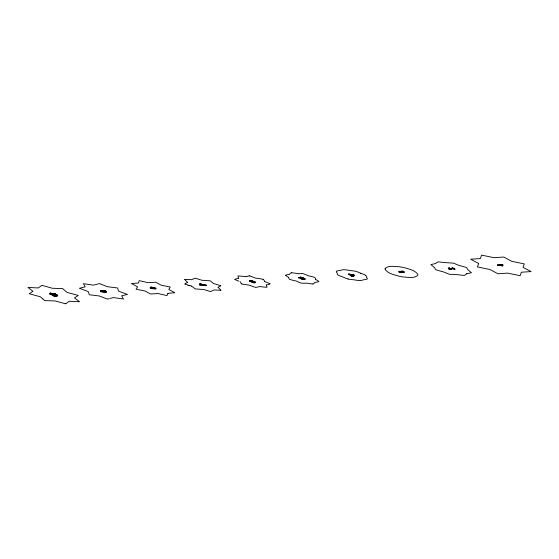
<?xml version="1.0" encoding="UTF-8"?>
<svg xmlns="http://www.w3.org/2000/svg" width="559" height="559" viewBox="0 0 559 559"><rect width="100%" height="100%" fill="white"/><g stroke="black" fill="none" stroke-linecap="round" stroke-linejoin="round"><path stroke-width="0.84" d="M55.215 294.139L50.848 293.957L50.925 293.545L54.887 293.475L55.215 294.139L50.142 294.237L49.954 293.657A3.815 1.083 10.9 0 0 50.177 293.028M49.912 294.083A3.815 1.083 10.9 0 0 50.1 293.44L50.848 293.021A4.71 1.335 10.9 0 1 50.925 293.545M50.142 294.237L49.954 293.657M50.848 293.021L50.17 293.447M54.803 293.88L54.887 293.475M102.982 290.729L102.905 291.134A1.824 0.517 10.9 0 0 102.514 291.274A1.677 0.475 10.9 0 0 103.184 291.917A1.936 0.552 10.9 0 0 103.492 292.029A1.824 0.517 10.9 0 0 104.219 292.21L105.784 292.336A1.88 0.531 10.9 0 0 106.182 292.28A1.963 0.559 10.9 0 0 106.427 292.168A1.775 0.503 10.9 0 0 106.496 292.022L106.399 291.84A1.963 0.559 10.9 0 0 105.001 291.204L103.219 290.932A9.608 2.732 10.9 0 0 102.444 290.876L100.697 290.932A1.908 0.538 10.9 0 0 100.417 291.225L100.809 291.602A1.53 0.433 10.9 0 0 101.661 291.924L102.318 291.833C101.612 291.015 100.983 291.064 102.758 291.12M102.479 292.071L102.402 291.428M153.362 288.116C160.3 287.389 151.531 290.233 150.029 287.668C151.803 286.816 160.363 289.855 153.439 288.626M204.147 285.404A9.978 2.837 10.9 0 0 199.912 285.006L199.409 284.461L200.234 283.434L200.961 283.609L200.255 284.797A9.007 2.557 10.9 0 1 206.047 285.523L206.131 285.097A9.007 2.557 10.9 0 0 200.381 284.412L200.255 284.797M199.919 285.013L199.996 284.601A9.978 2.837 10.9 0 1 204.224 284.992A8.294 2.355 10.9 0 1 205.971 285.3L206.131 285.097M199.332 284.873L200.234 283.434M204.14 285.383A8.294 2.355 10.9 0 1 205.894 285.712L205.971 285.3M250.222 281.757L250.663 281.219L250.222 281.757L249.719 281.54A1.572 0.447 10.9 0 1 249.384 281.149L249.929 280.891A1.803 0.51 10.9 0 1 250.425 280.87L255.386 282.393A1.859 0.531 10.9 0 1 255.421 282.581L255.177 282.763A1.817 0.517 10.9 0 1 253.891 282.812L253.758 282.791A2.383 0.678 10.9 0 1 252.556 282.519L251.892 282.267A1.845 0.524 10.9 0 1 251.48 282.016A1.977 0.559 10.9 0 1 251.375 281.89A1.67 0.475 10.9 0 1 251.389 281.694L251.508 281.61A1.81 0.517 10.9 0 1 252.123 281.505A1.733 0.489 10.9 0 1 252.738 281.54C253.171 280.856 250.048 280.276 250.194 280.981M298.583 277.851L300.693 277.341L302.237 277.816L302.153 278.228L298.583 277.851L300.456 277.026L303.383 277.949L302.964 278.487A1.404 0.398 10.9 0 0 301.706 278.787A1.404 0.398 10.9 0 0 303.698 279.381A1.404 0.398 10.9 0 0 304.075 278.822M299.17 278.082L298.66 277.439M300.456 277.026L300.379 277.439L303.306 278.361M300.616 277.746L300.693 277.341M302.964 278.487L303.383 277.949M304.445 278.752L304.522 278.34L303.998 278.424L303.921 278.836L304.445 278.752A2.061 0.587 10.9 0 1 304.962 279.472A2.061 0.587 10.9 0 1 303.118 279.528A2.131 0.608 10.9 0 1 300.805 278.661A2.131 0.608 10.9 0 1 302.091 278.165M350.933 275.832L351.429 276.062L351.604 275.349L350.933 275.832L351.527 275.762L348.669 274.427L348.746 274.015L354.532 275.294L354.455 275.699L352.554 275.929L352.638 275.517L354.532 275.294M348.669 274.427L349.186 273.959M350.074 274.769L350.151 274.357L353.512 275.126L353.428 275.531L352.058 275.699L350.074 274.769L353.428 275.531M351.429 276.062L352.023 275.992L352.142 275.287L353.512 275.126M353.078 276.488L353.693 276.013L353.078 276.488L352.023 275.992M354.455 275.699L354.036 275.056M401.145 271.793C401.089 269.389 407.155 273.239 402.773 271.772C399.489 270.409 396.548 272.932 401.711 272.429C394.095 270.738 407.385 271.688 403.277 272.429C403.305 271.394 404.073 272.645 403.277 272.429M401.635 272.841L401.32 272.17M401.767 271.87L402.228 271.807L402.145 272.219L401.718 271.877A1.586 0.454 10.9 0 0 402.068 272.177M403.912 272.659L403.989 272.254M452.357 268.173A3.047 0.866 10.9 0 0 452.336 268.229C452.196 270.318 447.319 268.669 449.003 267.838L449.534 268.103C448.695 268.816 450.764 269.165 451.372 268.725A10.488 2.977 10.9 0 0 451.546 268.257L452.469 267.642L454.9 269.04L454.823 269.445L452.427 268.439L452.51 268.027L454.9 269.04M454.823 269.445L452.385 268.054L452.469 267.642M454.236 269.473L454.313 269.061M497.566 265.329L497.643 264.917L502.904 264.875L502.827 265.28L497.566 265.329L501.891 265.42A4.793 1.363 10.9 0 0 502.094 265.972L502.737 265.532L502.15 265.56A4.793 1.363 10.9 0 1 501.975 265.015L497.643 264.917M498.02 265.588L498.097 265.176M501.891 265.42L501.975 265.008M502.073 265.972L502.15 265.56M502.534 265.113L502.611 264.707M449.534 268.103C447.885 268.383 450.058 269.878 451.295 269.138A10.488 2.977 10.9 0 0 451.469 268.662L452.385 268.054M200.339 284.384L200.961 283.609M153.536 288.234C149.735 289.206 148.967 285.453 153.439 287.703M101.158 290.806L102.835 290.715M65.85 303.705L69.211 301.252L79.574 301.762L74.501 297.87L78.239 295.445L67.129 292.427L62.622 288.584L52.427 288.276L41.925 285.328L38.312 287.948L27.95 287.445L32.939 291.274L29.285 293.754L40.395 296.78L42.694 298.792M65.669 303.823L55.096 300.931L44.902 300.616L42.757 298.848M251.592 281.205L251.473 281.282A1.67 0.475 10.9 0 0 251.459 281.484A1.977 0.559 10.9 0 0 251.557 281.603A1.845 0.524 10.9 0 0 251.969 281.855L252.633 282.106A2.383 0.678 10.9 0 0 253.835 282.379L253.968 282.4A1.817 0.517 10.9 0 0 255.253 282.351L255.498 282.169A1.859 0.531 10.9 0 0 255.463 281.981L250.509 280.457A1.803 0.51 10.9 0 0 250.006 280.485L249.482 280.695A1.572 0.447 10.9 0 0 249.796 281.128L252.857 281.554M246.274 276.53L249.321 275.853M110.249 298.408L113.379 297.563L123.476 299.044L121.631 295.753L127.466 294.439L118.585 291.113L117.558 287.969L107.475 286.725L99.495 283.609L93.5 285.153L83.403 283.679L85.178 286.858L79.406 288.276L88.294 291.602L89.321 294.754L99.404 295.99L107.377 299.107L109.368 298.632M403.36 272.016C404.625 271.681 402.012 270.94 401.795 271.464A1.586 0.454 10.9 0 0 402.145 271.765L402.152 271.709M466.723 273.721L471.461 272.736L467.729 269.564A37.355 10.607 10.9 0 0 467.359 268.746L466.506 267.523A33.561 9.531 10.9 0 0 459.121 265.483L453.58 263.142L444.342 262.576A37.355 10.607 10.9 0 0 441.785 262.234L438.137 261.843A33.561 9.531 10.9 0 0 435.643 263.575L430.898 264.554L434.623 267.733A37.355 10.607 10.9 0 0 434.993 268.551L435.845 269.766A33.561 9.531 10.9 0 0 443.238 271.807L449.436 274.294L451.868 274.392M449.003 267.838C446.278 268.362 451.924 271.122 452.252 268.641A3.047 0.866 10.9 0 1 452.28 268.579M50.219 293.824L55.299 293.727M401.711 272.429L398.665 271.36L401.229 271.381M246.072 276.593L245.108 276.586A27.615 7.84 10.9 0 0 238.05 275.95A32.988 9.37 10.9 0 0 238.686 278.312A25.057 7.12 10.9 0 0 234.689 279.409A24.75 7.029 10.9 0 0 235.178 279.647L238.833 281.219M401.236 272.582L399.287 271.919L401.676 272.268M452.517 274.413L458.01 274.714A37.355 10.607 10.9 0 0 460.567 275.056L464.215 275.447A33.561 9.531 10.9 0 0 466.716 273.721M54.223 295.494L54.789 295.522A9.664 2.746 10.9 0 0 56.186 295.501L57.193 295.229L55.131 294.691A9.335 2.648 10.9 0 0 53.734 294.712L51.987 295.264L54.454 296.151M54.146 295.9L54.712 295.935A9.664 2.746 10.9 0 0 56.11 295.914C62.901 294.376 46.02 293.643 54.537 295.739M252.941 281.142L252.822 281.128A1.733 0.489 10.9 0 0 252.2 281.093M102.556 291.658L101.745 291.512A1.53 0.433 10.9 0 1 100.886 291.197L100.515 290.862A1.908 0.538 10.9 0 1 100.781 290.519L102.521 290.463A9.608 2.732 10.9 0 1 103.303 290.526L105.057 290.792A1.963 0.559 10.9 0 1 105.868 291.043M102.255 291.826L101.06 291.386M349.109 274.371L353.959 275.468M200.157 283.846L200.884 284.021M199.409 284.461L199.996 284.601M191.541 286.103L194.693 288.423A33.512 9.517 10.9 0 0 195.398 288.919L203.86 289.513A36.049 10.237 10.9 0 0 210.652 291.56L213.929 289.953L219.757 290.24A33.512 9.517 10.9 0 0 221.022 290.261L217.954 287.235A36.049 10.237 10.9 0 0 220.847 285.747L213.419 283.476L210.89 281.317A33.512 9.517 10.9 0 0 210.184 280.821L201.722 280.227A36.049 10.237 10.9 0 0 194.937 278.179L191.807 279.668L185.854 279.472A35.308 10.027 10.9 0 0 184.561 279.479L187.628 282.505A36.049 10.237 10.9 0 0 184.736 283.993L187.51 284.95M191.451 286.082L190.542 285.852M190.193 285.747L189.787 285.635M189.459 285.537L188.621 285.286M188.341 285.202L187.782 285.034M348.061 279.018L346.936 278.648A15.582 4.423 10.9 0 1 343.03 277.019A15.533 4.409 10.9 0 1 337.971 274.993L337.713 274.679A14.988 4.255 10.9 0 1 337.28 273.12L336.909 272.757A14.136 4.018 10.9 0 1 336.336 271.297L336.923 271.073A15.582 4.423 10.9 0 1 340.131 270.493A15.533 4.409 10.9 0 1 343.988 269.683L344.98 269.773A15.855 4.507 10.9 0 1 350.102 270.514L351.164 270.696A13.255 3.766 10.9 0 1 355.587 271.248L356.712 271.625A15.582 4.423 10.9 0 1 360.618 273.253M264.749 281.554L269.759 283.602A24.75 7.029 10.9 0 1 270.235 283.832A25.057 7.12 10.9 0 1 266.259 284.936A32.988 9.37 10.9 0 1 266.888 287.291A26.294 7.47 10.9 0 1 260.089 286.564L256.12 287.347A24.75 7.029 10.9 0 1 255.617 287.396A25.057 7.12 10.9 0 1 249.482 285.146A32.988 9.37 10.9 0 1 241.837 283.979M350.151 274.357L352.142 275.287M352.638 275.517L353.693 276.013M348.746 274.015L351.604 275.349M353.155 276.076L351.01 275.419M352.554 275.929L353.609 276.425M315.555 279.423L316.38 279.842A18.258 5.185 10.9 0 1 318.84 281.554A18.496 5.255 10.9 0 1 314.731 282.372A20.69 5.876 10.9 0 1 312.97 283.993M448.926 268.25L449.45 268.516M288.584 277.257L288.744 277.341A18.098 5.143 10.9 0 0 289.513 279.325A20.69 5.876 10.9 0 0 296.116 281.009A18.496 5.255 10.9 0 0 301.357 283.14A18.258 5.185 10.9 0 0 305.71 283.182L306.653 283.113A18.098 5.143 10.9 0 0 312.956 284M288.171 277.047L287.913 276.915A18.258 5.185 10.9 0 1 285.453 275.21A18.496 5.255 10.9 0 1 289.562 274.392A20.69 5.876 10.9 0 1 291.323 272.764M365.663 275.28L365.949 275.615A14.988 4.255 10.9 0 1 366.369 277.152L366.739 277.516A14.136 4.018 10.9 0 1 367.312 278.976L366.725 279.2A15.582 4.423 10.9 0 1 363.518 279.779A15.533 4.409 10.9 0 1 359.661 280.583L358.752 280.506A14.988 4.255 10.9 0 1 353.707 279.738L352.673 279.668A14.136 4.018 10.9 0 1 348.061 279.018M106.476 291.428L106.58 291.609A1.775 0.503 10.9 0 1 106.503 291.763A1.963 0.559 10.9 0 1 106.259 291.868A1.88 0.531 10.9 0 1 105.861 291.924L104.295 291.798A1.824 0.517 10.9 0 1 103.576 291.616A1.936 0.552 10.9 0 1 103.261 291.505A1.677 0.475 10.9 0 1 102.639 290.911M249.321 275.846A25.057 7.12 10.9 0 1 255.456 278.103A32.988 9.37 10.9 0 1 263.1 279.269M263.135 279.269A26.294 7.47 10.9 0 1 264.721 281.547M241.802 283.979A26.294 7.47 10.9 0 1 240.223 281.701M315.528 279.416A18.098 5.143 10.9 0 0 314.787 277.439A20.69 5.876 10.9 0 0 308.177 275.755A18.496 5.255 10.9 0 0 302.936 273.617A18.14 5.15 10.9 0 0 298.96 273.721L297.877 273.596A19.425 5.513 10.9 0 0 291.337 272.764M360.611 273.26A15.533 4.409 10.9 0 1 365.677 275.28M50.75 293.433A4.71 1.335 10.9 0 1 50.848 293.957M102.73 291.679A1.936 0.552 10.9 0 1 102.556 291.518M102.597 290.869A1.824 0.517 10.9 0 1 102.968 290.701M102.807 291.274A1.936 0.552 10.9 0 1 102.632 291.113M105.679 291.078A1.936 0.552 10.9 0 1 106.294 291.449M251.599 281.191A1.845 0.524 10.9 0 1 252.221 281.086M250.593 281.624A1.502 0.426 10.9 0 1 250.104 281.394M250.67 281.212A1.502 0.426 10.9 0 1 250.18 280.981M304.564 278.333A2.061 0.587 10.9 0 1 305.039 279.06A2.061 0.587 10.9 0 1 303.202 279.116A2.131 0.608 10.9 0 1 300.882 278.256A2.131 0.608 10.9 0 1 302.167 277.753M304.152 278.41A1.404 0.398 10.9 0 1 303.782 278.976A1.404 0.398 10.9 0 1 301.79 278.375A1.404 0.398 10.9 0 1 303.048 278.082M502.807 265.539A3.878 1.104 10.9 0 1 502.869 264.861M502.723 265.951A3.878 1.104 10.9 0 1 502.786 265.273M167.924 293.384L167.001 295.585L158.036 293.538L150.553 294.027L145.13 291.05L136.026 289.178L137.605 286.823L131.428 283.532L138.332 283.036L139.233 280.646L148.191 282.693L155.675 282.197L161.104 285.174L170.209 287.053L168.832 289.513L174.799 292.692L167.924 293.384M153.683 288.388C157.456 289.932 154.445 287.088 153.683 288.374M57.116 295.662C51.952 296.34 51.638 293.524 57.402 295.432C58.793 297.213 50.366 295.641 53.65 295.124A9.335 2.648 10.9 0 1 55.055 295.103L57.109 295.676M478.644 263.471L477.428 266.929L489.943 269.494L497.929 273.756L507.628 273.12L520.129 275.685L521.344 272.226L531.05 271.59L523.063 267.335L524.279 263.876L511.771 261.312L503.778 257.049L494.086 257.685L481.579 255.121L480.363 258.579L470.664 259.215L478.644 263.471M385.074 268.9L385.067 268.921A17.615 5.003 10.9 0 0 386.576 270.954A17.364 4.933 10.9 0 0 389.826 273.225A17.133 4.87 10.9 0 0 395.465 275.175A18.133 5.15 10.9 0 0 400.258 276.46L401.257 276.677A17.615 5.003 10.9 0 0 407.266 277.292A17.364 4.933 10.9 0 0 413.066 277.362A17.133 4.87 10.9 0 0 416.308 276.279A18.133 5.15 10.9 0 0 417.811 275.133L417.936 274.86A17.615 5.003 10.9 0 0 416.427 272.834A17.364 4.933 10.9 0 0 413.178 270.556A17.133 4.87 10.9 0 0 407.539 268.606A19.076 5.415 10.9 0 0 402.746 267.3L401.676 267.111A17.126 4.863 10.9 0 0 395.73 266.489A17.364 4.933 10.9 0 0 389.937 266.419A17.133 4.87 10.9 0 0 386.695 267.502A18.133 5.15 10.9 0 0 385.193 268.648L385.074 268.9M153.145 288.374L153.103 288.374A1.279 0.363 10.9 0 1 151.14 288.297A1.279 0.363 10.9 0 1 151.3 287.689A1.279 0.363 10.9 0 1 153.096 288.367M103.688 291.84A1.363 0.384 10.9 0 0 105.798 291.938A1.363 0.384 10.9 0 0 103.911 291.204A1.363 0.384 10.9 0 0 103.688 291.84M103.764 291.435A1.363 0.384 10.9 0 0 105.875 291.525A1.363 0.384 10.9 0 0 103.995 290.792A1.363 0.384 10.9 0 0 103.764 291.435M151.216 287.885A1.279 0.363 10.9 0 0 153.18 287.955A1.279 0.363 10.9 0 0 151.384 287.277A1.279 0.363 10.9 0 0 151.216 287.885M252.444 282.26A1.37 0.391 10.9 0 0 254.708 282.505A1.37 0.391 10.9 0 0 253.122 281.729A1.37 0.391 10.9 0 0 252.444 282.26M252.521 281.848A1.37 0.391 10.9 0 0 254.792 282.092A1.37 0.391 10.9 0 0 253.199 281.317A1.37 0.391 10.9 0 0 252.521 281.848"/></g></svg>
